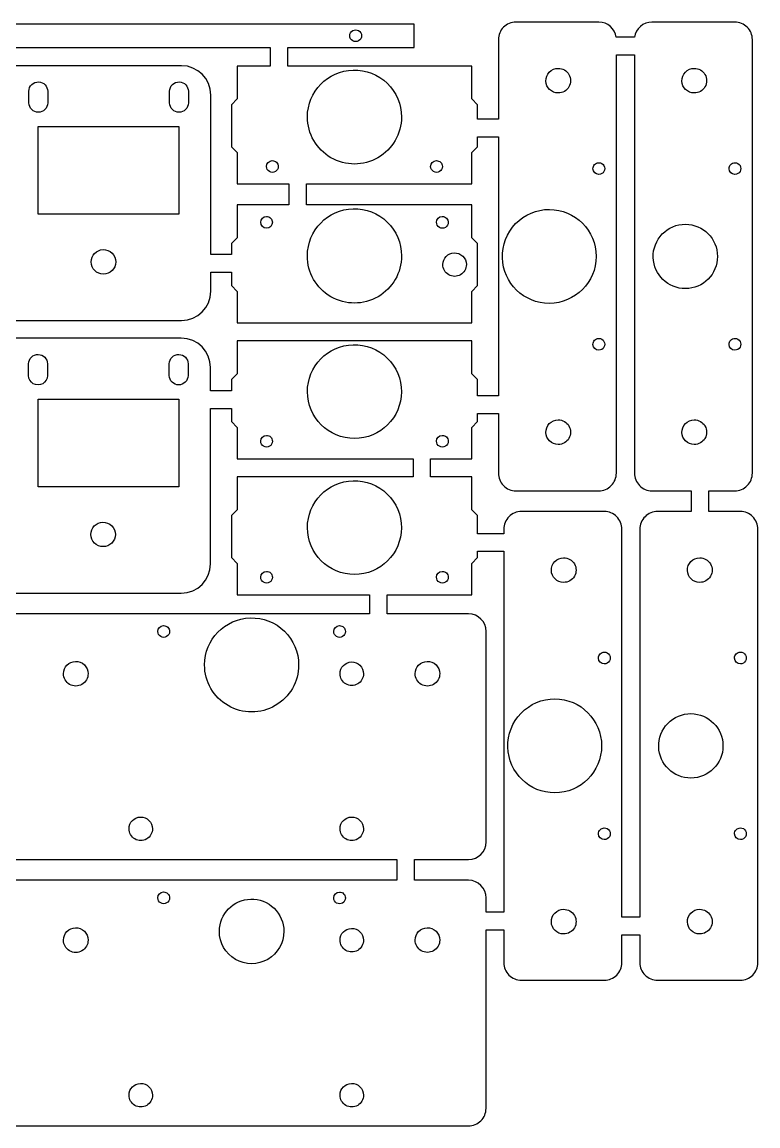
# Model space of a CAD drawing. Extents: x 7 to 230, y 105 to 293.
# Drawn here: x 104.9 to 230.4, y 105 to 293.4 of the extents above; entities that cross this region are included whole.
import ezdxf

# ---------------------------------------------------------------- set-up
doc = ezdxf.new("R2010")
doc.units = 0
doc.layers.add('Layer_1', color=7, linetype='CONTINUOUS')

msp = doc.modelspace()

# ---------------------------------------------------------------- linework, layer by layer
at = {"layer": 'Layer_1', "color": 7}
for p, q in [((171.767807, 293.108431), (6.768062, 293.108431)), ((161.767902, 292.108492), (161.767902, 292.108492)), ((171.767807, 289.108158), (171.767807, 293.108431)), ((203.238238, 293.444328), (189.102667, 293.444328)), ((189.102667, 293.444328), (189.102667, 293.444328)), ((226.451292, 293.444328), (212.315719, 293.444328)), ((186.10285, 290.443994), (186.10285, 276.861878)), ((72.034878, 289.108158), (147.195665, 289.108158)), ((147.195665, 289.108158), (147.195665, 285.944011)), ((150.195482, 285.944011), (150.195482, 289.108158)), ((150.195482, 289.108158), (171.767807, 289.108158)), ((206.238573, 287.841569), (209.315386, 287.841569)), ((206.238573, 216.444378), (206.238573, 287.841569)), ((206.238573, 287.841569), (206.238573, 287.841569)), ((132.060671, 285.99362), (72.034878, 285.99362)), ((147.195665, 285.944011), (141.556733, 285.944011)), ((141.556733, 285.944011), (141.556733, 280.318514)), ((181.556875, 285.944011), (150.195482, 285.944011)), ((161.322452, 285.259815), (161.322452, 285.259815)), ((181.556875, 280.318514), (181.556875, 285.944011)), ((196.308427, 285.544035), (196.308427, 285.544035)), ((219.521482, 285.544035), (219.521482, 285.544035)), ((107.663196, 283.232031), (107.663196, 283.232031)), ((131.664314, 283.231515), (131.664314, 283.231515)), ((133.216672, 281.633163), (133.216672, 279.633285)), ((141.556733, 280.318514), (140.556793, 279.318058)), ((140.556793, 279.318058), (140.556793, 272.158288)), ((182.556814, 279.318058), (181.556875, 280.318514)), ((182.556814, 276.861878), (182.556814, 279.318058)), ((107.616685, 275.633012), (131.616771, 275.633012)), ((107.616685, 260.632895), (107.616685, 275.633012)), ((107.616685, 275.633012), (107.616685, 275.633012)), ((131.616771, 275.633012), (131.616771, 260.632895)), ((186.10285, 276.861878), (182.556814, 276.861878)), ((182.556814, 273.862061), (186.10285, 273.862061)), ((182.556814, 272.158288), (182.556814, 273.862061)), ((182.556814, 273.862061), (182.556814, 273.862061)), ((186.10285, 273.862061), (186.10285, 229.626517)), ((140.556793, 272.158288), (141.556733, 271.158351)), ((181.556875, 271.158351), (182.556814, 272.158288)), ((141.556733, 271.158351), (141.556733, 265.808288)), ((147.527945, 269.798226), (147.527945, 269.798226)), ((175.528301, 269.798226), (175.528301, 269.798226)), ((181.556875, 265.808288), (181.556875, 271.158351)), ((203.248056, 269.444242), (203.248056, 269.444242)), ((226.461111, 269.444242), (226.461111, 269.444242)), ((141.556733, 265.808288), (150.372732, 265.808288)), ((150.372732, 265.808288), (150.372732, 262.262252)), ((153.372548, 262.262252), (153.372548, 265.808288)), ((153.372548, 265.808288), (181.556875, 265.808288)), ((150.372732, 262.262252), (141.556733, 262.262252)), ((141.556733, 262.262252), (141.556733, 256.636755)), ((181.556875, 262.262252), (153.372548, 262.262252)), ((181.556875, 256.636755), (181.556875, 262.262252)), ((131.616771, 260.632895), (107.616685, 260.632895)), ((146.528005, 260.262375), (146.528005, 260.262375)), ((161.322452, 261.578055), (161.322452, 261.578055)), ((176.527725, 260.262375), (176.527725, 260.262375)), ((194.808261, 261.469018), (194.808261, 261.469018)), ((218.021315, 258.944107), (218.021315, 258.944107)), ((141.556733, 256.636755), (140.556793, 255.636816)), ((182.556814, 255.636816), (181.556875, 256.636755)), ((118.668208, 254.604322), (118.668208, 254.604322)), ((140.556793, 255.636816), (140.556793, 253.773882)), ((182.556814, 248.476529), (182.556814, 255.636816)), ((140.556793, 253.773882), (137.060367, 253.773882)), ((178.58548, 254.056036), (178.58548, 254.056036)), ((137.060367, 247.494679), (137.060367, 250.774065)), ((137.060367, 250.774065), (140.556793, 250.774065)), ((140.556793, 250.774065), (140.556793, 248.476529)), ((140.556793, 248.476529), (141.556733, 247.476592)), ((141.556733, 247.476592), (141.556733, 242.126529)), ((181.556875, 247.476592), (182.556814, 248.476529)), ((181.556875, 242.126529), (181.556875, 247.476592)), ((141.556733, 242.126529), (181.556875, 242.126529)), ((132.010545, 239.467779), (36.026224, 239.467779)), ((203.248572, 239.444006), (203.248572, 239.444006)), ((226.461111, 239.444006), (226.461111, 239.444006)), ((181.556875, 239.049716), (141.557249, 239.049716)), ((141.557249, 239.049716), (141.557249, 233.42422)), ((161.322452, 238.36552), (161.322452, 238.36552)), ((181.556875, 233.42422), (181.556875, 239.049716)), ((107.613068, 236.706191), (107.613068, 236.706191)), ((131.614186, 236.705156), (131.614186, 236.705156)), ((141.557249, 233.42422), (140.556793, 232.423764)), ((140.556793, 232.423764), (140.556793, 230.474012)), ((182.556814, 232.423764), (181.556875, 233.42422)), ((182.556814, 229.626517), (182.556814, 232.423764)), ((140.556793, 230.474012), (137.010757, 230.474012)), ((107.567075, 229.106654), (131.566646, 229.106654)), ((107.567075, 214.106536), (107.567075, 229.106654)), ((107.567075, 229.106654), (107.567075, 229.106654)), ((131.566646, 229.106654), (131.566646, 214.106536)), ((186.10285, 229.626517), (182.556814, 229.626517)), ((137.010757, 227.474196), (140.556793, 227.474196)), ((137.010757, 200.968836), (137.010757, 227.474196)), ((137.010757, 227.474196), (137.010757, 227.474196)), ((140.556793, 227.474196), (140.556793, 225.263993)), ((182.556814, 225.263993), (182.556814, 226.626701)), ((182.556814, 226.626701), (186.10285, 226.626701)), ((140.556793, 225.263993), (141.557249, 224.264056)), ((141.557249, 224.264056), (141.557249, 218.913994)), ((181.556875, 224.264056), (182.556814, 225.263993)), ((181.556875, 218.913994), (181.556875, 224.264056)), ((196.308427, 225.544081), (196.308427, 225.544081)), ((219.521482, 225.544081), (219.521482, 225.544081)), ((146.528005, 222.903931), (146.528005, 222.903931)), ((176.528241, 222.903931), (176.528241, 222.903931)), ((141.557249, 218.913994), (171.554384, 218.913994)), ((171.554384, 218.913994), (171.554384, 215.836662)), ((174.554201, 215.836662), (174.554201, 218.913994)), ((174.554201, 218.913994), (181.556875, 218.913994)), ((171.554384, 215.836662), (141.557249, 215.836662)), ((141.557249, 215.836662), (141.557249, 210.211165)), ((161.322452, 215.152468), (161.322452, 215.152468)), ((181.556875, 215.836662), (174.554201, 215.836662)), ((181.556875, 210.211165), (181.556875, 215.836662)), ((131.566646, 214.106536), (107.567075, 214.106536)), ((212.315719, 213.444045), (219.001099, 213.444045)), ((219.001099, 213.444045), (219.001099, 209.898007)), ((222.001434, 209.898007), (222.001434, 213.444045)), ((222.001434, 213.444045), (226.451292, 213.444045)), ((141.557249, 210.211165), (140.556793, 209.210712)), ((140.556793, 209.210712), (140.556793, 202.050942)), ((182.556814, 209.210712), (181.556875, 210.211165)), ((182.556814, 206.115294), (182.556814, 209.210712)), ((204.175648, 209.898007), (190.040078, 209.898007)), ((219.001099, 209.898007), (213.253129, 209.898007)), ((227.388703, 209.898007), (222.001434, 209.898007)), ((118.618599, 208.077962), (118.618599, 208.077962)), ((187.040261, 206.115294), (182.556814, 206.115294)), ((187.040261, 206.897674), (187.040261, 206.115294)), ((210.252797, 206.897674), (210.252797, 140.663474)), ((140.556793, 202.050942), (141.557249, 201.051002)), ((181.556875, 201.051002), (182.556814, 202.050942)), ((182.556814, 203.114958), (187.040261, 203.114958)), ((182.556814, 202.050942), (182.556814, 203.114958)), ((182.556814, 203.114958), (182.556814, 203.114958)), ((187.040261, 203.114958), (187.040261, 141.510968)), ((197.245838, 201.997715), (197.245838, 201.997715)), ((220.458892, 201.997715), (220.458892, 201.997715)), ((141.557249, 201.051002), (141.557249, 195.700942)), ((181.556875, 195.700942), (181.556875, 201.051002)), ((146.528005, 199.69088), (146.528005, 199.69088)), ((176.528241, 199.69088), (176.528241, 199.69088)), ((46.404918, 195.969142), (132.010545, 195.969142)), ((141.557249, 195.700942), (164.140883, 195.700942)), ((164.140883, 195.700942), (164.140883, 192.423622)), ((167.1407, 192.423622), (167.1407, 195.700942)), ((167.1407, 195.700942), (181.556875, 195.700942)), ((164.140883, 192.423622), (46.404918, 192.423622)), ((181.011172, 192.423622), (167.1407, 192.423622)), ((128.98644, 190.427878), (128.98644, 190.427878)), ((143.77882, 191.741492), (143.77882, 191.741492)), ((158.982024, 190.422711), (158.982024, 190.422711)), ((204.185467, 185.897923), (204.185467, 185.897923)), ((227.398519, 185.897923), (227.398519, 185.897923)), ((113.954283, 184.321274), (113.954283, 184.321274)), ((161.039782, 184.216372), (161.039782, 184.216372)), ((173.954237, 184.321274), (173.954237, 184.321274)), ((195.745672, 177.922699), (195.745672, 177.922699)), ((218.958726, 175.397788), (218.958726, 175.397788)), ((125.039912, 157.752871), (125.039912, 157.752871)), ((161.039782, 157.752871), (161.039782, 157.752871)), ((204.185983, 155.897687), (204.185983, 155.897687)), ((227.398519, 155.897687), (227.398519, 155.897687)), ((35.17873, 150.498533), (168.800548, 150.498533)), ((168.800548, 150.498533), (168.800548, 146.952495)), ((171.80088, 146.952495), (171.80088, 150.498533)), ((171.80088, 150.498533), (181.011172, 150.498533)), ((168.800548, 146.952495), (35.17873, 146.952495)), ((181.011172, 146.952495), (171.80088, 146.952495)), ((128.98644, 144.956754), (128.98644, 144.956754)), ((143.850649, 143.743906), (143.850649, 143.743906)), ((158.982024, 144.951584), (158.982024, 144.951584)), ((187.040261, 141.510968), (184.010988, 141.510968)), ((197.245838, 141.997759), (197.245838, 141.997759)), ((220.458892, 141.997759), (220.458892, 141.997759)), ((210.252797, 140.663474), (207.175981, 140.663474)), ((113.954283, 138.850149), (113.954283, 138.850149)), ((161.039782, 138.745763), (161.039782, 138.745763)), ((173.954237, 138.850149), (173.954237, 138.850149)), ((184.010988, 108.027742), (184.010988, 138.511152)), ((184.010988, 138.511152), (187.040261, 138.511152)), ((207.175981, 132.898056), (207.175981, 137.663657)), ((207.175981, 137.663657), (210.252797, 137.663657)), ((213.253129, 129.897723), (227.388703, 129.897723)), ((125.039912, 112.28226), (125.039912, 112.28226)), ((161.039782, 112.28226), (161.039782, 112.28226))]:
    msp.add_line(p, q, dxfattribs=at)
for points in [[(160.892671, 291.611741), (161.073768, 291.922758), (161.408024, 292.11247), (161.767902, 292.108492)], [(161.767902, 292.108492), (162.127779, 292.11247), (162.462035, 291.922758), (162.643132, 291.611741)], [(186.981347, 292.565465), (186.418768, 292.002789), (186.102762, 291.23967), (186.10285, 290.443994)], [(189.102667, 293.444328), (188.306991, 293.444279), (187.543926, 293.128141), (186.981347, 292.565465)], [(206.208598, 290.841903), (206.009549, 292.330638), (204.74022, 293.442736), (203.238238, 293.444328)], [(212.315719, 293.444328), (210.813933, 293.442477), (209.5449, 292.330443), (209.345877, 290.841903)], [(228.572612, 292.565465), (228.010033, 293.128141), (227.246968, 293.444279), (226.451292, 293.444328)], [(229.451109, 290.443994), (229.451197, 291.23967), (229.135191, 292.002789), (228.572612, 292.565465)], [(160.892671, 290.605366), (160.711574, 290.916383), (160.711574, 291.300724), (160.892671, 291.611741)], [(161.767902, 290.108614), (161.408024, 290.104636), (161.073768, 290.294348), (160.892671, 290.605366)], [(162.643132, 290.605366), (162.462035, 290.294348), (162.127779, 290.104636), (161.767902, 290.108614)], [(162.643132, 291.611741), (162.824229, 291.300724), (162.824229, 290.916383), (162.643132, 290.605366)], [(209.345877, 290.841903), (209.345877, 290.841903), (206.208598, 290.841903), (206.208598, 290.841903)], [(229.451109, 216.444378), (229.451109, 216.444378), (229.451109, 290.443994), (229.451109, 290.443994)], [(209.315386, 287.841569), (209.315386, 287.841569), (209.315386, 216.444378), (209.315386, 216.444378)], [(137.060367, 280.993925), (137.060198, 283.755111), (134.821856, 285.993452), (132.060671, 285.99362)], [(153.531711, 277.238082), (153.531629, 281.579004), (156.98338, 285.133098), (161.322452, 285.259815)], [(161.322452, 285.259815), (163.490571, 285.323181), (165.592007, 284.5062), (167.14798, 282.995008)], [(194.209332, 283.382927), (194.192816, 283.950235), (194.406628, 284.500073), (194.802062, 284.907189)], [(194.802062, 284.907189), (195.197497, 285.314306), (195.740878, 285.544031), (196.308427, 285.544035)], [(196.308427, 285.544035), (197.064155, 285.552366), (197.766068, 285.153964), (198.146358, 284.500838)], [(217.422386, 283.382927), (217.405871, 283.950235), (217.619683, 284.500073), (218.015117, 284.907189)], [(218.015117, 284.907189), (218.410551, 285.314306), (218.953933, 285.544031), (219.521482, 285.544035)], [(219.521482, 285.544035), (220.277211, 285.552367), (220.979126, 285.153967), (221.359416, 284.50084)], [(106.016783, 281.632646), (106.016767, 282.065051), (106.191767, 282.479052), (106.501921, 282.780347)], [(106.501921, 282.780347), (106.812075, 283.081642), (107.230973, 283.244575), (107.663196, 283.232031)], [(107.663196, 283.232031), (108.52836, 283.206819), (109.216624, 282.498177), (109.216588, 281.632646)], [(130.016867, 281.633163), (130.017122, 282.065573), (130.192386, 282.479469), (130.502736, 282.780571)], [(130.502736, 282.780571), (130.813086, 283.081672), (131.232094, 283.244338), (131.664314, 283.231515)], [(131.664314, 283.231515), (132.528671, 283.205767), (133.216165, 282.497903), (133.216672, 281.633163)], [(167.14798, 282.995008), (168.703954, 281.483816), (169.581937, 279.407127), (169.581894, 277.238082)], [(196.308427, 281.344291), (195.172528, 281.344295), (194.242524, 282.247512), (194.209332, 283.382927)], [(198.146358, 284.500838), (198.526647, 283.847712), (198.526647, 283.040614), (198.146358, 282.387488)], [(219.521482, 281.344291), (218.385582, 281.344295), (217.455578, 282.247512), (217.422386, 283.382927)], [(221.359416, 284.50084), (221.739706, 283.847713), (221.739706, 283.040614), (221.359416, 282.387487)], [(106.016783, 279.632768), (106.016783, 279.632768), (106.016783, 281.632646), (106.016783, 281.632646)], [(109.216588, 281.632646), (109.216588, 281.632646), (109.216588, 279.632768), (109.216588, 279.632768)], [(130.016867, 279.633285), (130.016867, 279.633285), (130.016867, 281.633163), (130.016867, 281.633163)], [(137.060367, 253.773882), (137.060367, 253.773882), (137.060367, 280.993925), (137.060367, 280.993925)], [(198.146358, 282.387488), (197.766068, 281.734362), (197.064155, 281.335961), (196.308427, 281.344291)], [(221.359416, 282.387487), (220.979126, 281.73436), (220.277211, 281.335959), (219.521482, 281.344291)], [(107.616686, 278.050365), (106.739895, 278.050365), (106.026426, 278.75603), (106.016783, 279.632768)], [(109.216588, 279.632768), (109.206946, 278.75603), (108.493477, 278.050365), (107.616686, 278.050365)], [(131.61677, 278.050901), (130.739986, 278.050901), (130.02652, 278.756554), (130.016867, 279.633285)], [(133.216672, 279.633285), (133.207019, 278.756554), (132.493554, 278.050901), (131.61677, 278.050901)], [(157.544257, 270.288149), (155.061285, 271.721694), (153.531711, 274.370993), (153.531711, 277.238082)], [(169.581894, 277.238082), (169.581894, 274.370993), (168.05232, 271.721694), (165.569348, 270.288149)], [(146.556945, 268.798289), (146.556752, 269.339419), (146.987042, 269.782533), (147.527945, 269.798226)], [(147.527945, 269.798226), (147.798118, 269.806031), (148.059944, 269.704138), (148.253771, 269.515763)], [(148.253771, 269.515763), (148.447599, 269.327388), (148.556918, 269.068574), (148.556822, 268.798289)], [(165.569348, 270.288149), (163.086376, 268.854604), (160.027229, 268.854604), (157.544257, 270.288149)], [(174.556786, 268.798289), (174.5566, 269.339614), (174.987196, 269.782806), (175.528301, 269.798226)], [(175.528301, 269.798226), (175.798386, 269.805889), (176.060078, 269.703933), (176.253792, 269.515574)], [(176.253792, 269.515574), (176.447506, 269.327214), (176.556754, 269.068482), (176.556662, 268.798289)], [(202.53058, 269.141193), (202.718956, 269.33502), (202.97777, 269.444339), (203.248056, 269.444242)], [(203.248056, 269.444242), (203.248228, 269.444242), (203.2484, 269.444242), (203.248572, 269.444242)], [(203.248572, 269.444242), (203.608461, 269.448238), (203.942735, 269.258529), (204.123843, 268.947505)], [(225.743635, 269.141193), (225.93201, 269.33502), (226.190825, 269.444339), (226.461111, 269.444242)], [(226.461111, 269.444242), (226.821, 269.448238), (227.155274, 269.258529), (227.336381, 268.947505)], [(147.053682, 267.923018), (146.742658, 268.104126), (146.55295, 268.4384), (146.556945, 268.798289)], [(148.060085, 267.923018), (147.749061, 267.74191), (147.364706, 267.74191), (147.053682, 267.923018)], [(148.556822, 268.798289), (148.560818, 268.4384), (148.371109, 268.104126), (148.060085, 267.923018)], [(175.053523, 267.923018), (174.742499, 268.104126), (174.55279, 268.4384), (174.556786, 268.798289)], [(176.059925, 267.923018), (175.748901, 267.74191), (175.364547, 267.74191), (175.053523, 267.923018)], [(176.556662, 268.798289), (176.560658, 268.4384), (176.370949, 268.104126), (176.059925, 267.923018)], [(202.248117, 268.415365), (202.240311, 268.685538), (202.342204, 268.947365), (202.53058, 269.141193)], [(203.248572, 267.444365), (202.707241, 267.443891), (202.263815, 267.874261), (202.248117, 268.415365)], [(204.123843, 267.941102), (203.942735, 267.630078), (203.608461, 267.44037), (203.248572, 267.444365)], [(204.123843, 268.947505), (204.304951, 268.636481), (204.304951, 268.252127), (204.123843, 267.941102)], [(225.461171, 268.415365), (225.453366, 268.685538), (225.555259, 268.947365), (225.743635, 269.141193)], [(226.461111, 267.444365), (225.919979, 267.44417), (225.476864, 267.874461), (225.461171, 268.415365)], [(227.336381, 267.941102), (227.155274, 267.630078), (226.821, 267.44037), (226.461111, 267.444365)], [(227.336381, 268.947505), (227.517489, 268.636481), (227.517489, 268.252127), (227.336381, 267.941102)], [(145.556489, 259.262435), (145.556302, 259.803761), (145.986899, 260.246956), (146.528005, 260.262375)], [(146.528005, 260.262375), (146.798178, 260.27018), (147.060005, 260.168288), (147.253833, 259.979912)], [(153.531711, 253.556841), (153.531909, 257.897562), (156.983581, 261.451345), (161.322452, 261.578055)], [(161.322452, 261.578055), (163.490393, 261.641277), (165.591613, 260.824303), (167.147458, 259.31324)], [(175.556723, 259.262435), (175.556528, 259.803568), (175.98682, 260.246684), (176.527725, 260.262375)], [(176.527725, 260.262375), (176.797898, 260.27018), (177.059725, 260.168288), (177.253553, 259.979912)], [(189.051673, 259.034918), (190.562752, 260.590876), (192.639306, 261.468921), (194.808261, 261.469018)], [(194.808261, 261.469018), (199.220004, 261.440492), (202.781374, 257.856021), (202.781374, 253.444186)], [(146.556686, 258.263832), (146.004914, 258.263832), (145.557369, 258.710665), (145.556489, 259.262435)], [(147.556882, 259.262435), (147.556003, 258.710665), (147.108457, 258.263832), (146.556686, 258.263832)], [(147.253833, 259.979912), (147.44766, 259.791536), (147.556979, 259.532721), (147.556882, 259.262435)], [(167.147458, 259.31324), (168.703303, 257.802176), (169.581277, 255.725704), (169.581378, 253.556841)], [(176.053496, 258.387265), (175.742489, 258.568345), (175.552771, 258.902575), (175.556723, 259.262435)], [(177.059829, 258.387265), (176.748823, 258.206184), (176.364502, 258.206184), (176.053496, 258.387265)], [(177.556602, 259.262435), (177.560554, 258.902575), (177.370836, 258.568345), (177.059829, 258.387265)], [(177.253553, 259.979912), (177.44738, 259.791536), (177.556699, 259.532721), (177.556602, 259.262435)], [(186.787047, 253.209576), (186.723683, 255.377605), (187.540594, 257.47896), (189.051673, 259.034918)], [(214.075711, 257.276053), (215.111439, 258.342446), (216.534733, 258.944162), (218.021315, 258.944107)], [(218.021315, 258.944107), (221.047363, 258.927931), (223.491915, 256.470277), (223.491915, 253.444186)], [(212.523459, 253.283471), (212.480041, 254.769419), (213.039984, 256.20966), (214.075711, 257.276053)], [(116.629573, 252.504707), (116.629296, 253.640808), (117.532593, 254.571124), (118.668208, 254.604322)], [(118.668208, 254.604322), (119.235607, 254.620839), (119.785524, 254.406956), (120.192656, 254.011409)], [(118.729444, 250.427902), (117.578694, 250.427902), (116.642282, 251.354028), (116.629573, 252.504707)], [(120.829315, 252.504707), (120.816605, 251.354028), (119.880194, 250.427902), (118.729444, 250.427902)], [(120.192656, 254.011409), (120.599787, 253.615862), (120.829451, 253.072346), (120.829315, 252.504707)], [(157.529134, 246.563935), (155.038623, 248.00897), (153.513167, 250.677532), (153.531711, 253.556841)], [(169.581378, 253.556841), (169.599922, 250.677532), (168.074466, 248.00897), (165.583955, 246.563935)], [(176.643996, 252.056675), (176.643878, 253.138542), (177.504075, 254.024383), (178.58548, 254.056036)], [(178.58548, 254.056036), (179.125825, 254.071787), (179.649534, 253.868135), (180.037287, 253.491481)], [(180.037287, 253.491481), (180.42504, 253.114826), (180.64381, 252.59725), (180.643753, 252.056675)], [(194.808261, 245.419354), (190.467736, 245.419543), (186.914032, 248.870909), (186.787047, 253.209576)], [(202.781374, 253.444186), (202.781374, 249.032351), (199.220004, 245.447879), (194.808261, 245.419354)], [(218.021315, 247.944264), (215.046283, 247.944152), (212.610434, 250.30971), (212.523459, 253.283471)], [(223.491915, 253.444186), (223.491915, 250.418095), (221.047363, 247.96044), (218.021315, 247.944264)], [(177.637529, 250.306298), (177.015509, 250.668469), (176.636076, 251.336944), (176.643996, 252.056675)], [(180.643753, 252.056675), (180.651672, 251.336944), (180.272239, 250.668469), (179.65022, 250.306298)], [(179.65022, 250.306298), (179.028201, 249.944127), (178.259548, 249.944127), (177.637529, 250.306298)], [(132.060671, 242.494983), (134.821857, 242.495151), (137.060199, 244.733493), (137.060367, 247.494679)], [(165.583955, 246.563935), (163.093444, 245.1189), (160.019645, 245.1189), (157.529134, 246.563935)], [(36.026224, 242.494983), (36.026224, 242.494983), (132.060671, 242.494983), (132.060671, 242.494983)], [(137.010757, 234.468083), (137.01059, 237.229471), (134.771933, 239.467896), (132.010545, 239.467779)], [(202.530949, 239.141321), (202.719422, 239.335051), (202.978289, 239.444238), (203.248572, 239.444006)], [(203.248572, 239.444006), (203.608461, 239.448002), (203.942735, 239.258293), (204.123843, 238.947269)], [(225.743824, 239.141136), (225.932184, 239.33485), (226.190917, 239.444099), (226.461111, 239.444006)], [(226.461111, 239.444006), (226.821, 239.448002), (227.155274, 239.258293), (227.336381, 238.947269)], [(153.53223, 230.343787), (153.532139, 234.684513), (156.983584, 238.238528), (161.322452, 238.36552)], [(161.322452, 238.36552), (163.490571, 238.428886), (165.592007, 237.611905), (167.14798, 236.100713)], [(202.248117, 238.415645), (202.240451, 238.68582), (202.342477, 238.947592), (202.530949, 239.141321)], [(203.248572, 237.444129), (202.707046, 237.443663), (202.263541, 237.874338), (202.248117, 238.415645)], [(204.123843, 237.940866), (203.942735, 237.629842), (203.608461, 237.440134), (203.248572, 237.444129)], [(204.123843, 238.947269), (204.304951, 238.636245), (204.304951, 238.251891), (204.123843, 237.940866)], [(225.461171, 238.415645), (225.453508, 238.68573), (225.555464, 238.947422), (225.743824, 239.141136)], [(226.461111, 237.444129), (225.919785, 237.443942), (225.47659, 237.874539), (225.461171, 238.415645)], [(227.336381, 237.940866), (227.155274, 237.629842), (226.821, 237.440134), (226.461111, 237.444129)], [(227.336381, 238.947269), (227.517489, 238.636245), (227.517489, 238.251891), (227.336381, 237.940866)], [(105.966658, 235.106806), (105.966642, 235.53921), (106.141642, 235.953211), (106.451795, 236.254505)], [(106.451795, 236.254505), (106.761949, 236.5558), (107.180845, 236.718733), (107.613068, 236.706191)], [(107.613068, 236.706191), (107.613241, 236.706191), (107.613413, 236.706191), (107.613586, 236.706191)], [(107.613586, 236.706191), (108.47875, 236.680978), (109.167014, 235.972337), (109.166979, 235.106806)], [(129.966742, 235.106806), (129.966998, 235.539215), (130.142262, 235.953111), (130.452611, 236.254212)], [(130.452611, 236.254212), (130.76296, 236.555312), (131.181966, 236.717978), (131.614186, 236.705156)], [(131.614186, 236.705156), (132.478746, 236.679682), (133.166546, 235.97174), (133.167063, 235.106806)], [(167.14798, 236.100713), (168.703954, 234.589521), (169.581937, 232.512832), (169.581894, 230.343787)], [(105.966658, 233.106926), (105.966658, 233.106926), (105.966658, 235.106806), (105.966658, 235.106806)], [(109.166979, 235.106806), (109.166979, 235.106806), (109.166979, 233.106926), (109.166979, 233.106926)], [(129.966742, 233.106926), (129.966742, 233.106926), (129.966742, 235.106806), (129.966742, 235.106806)], [(133.167063, 235.106806), (133.167063, 235.106806), (133.167063, 233.106926), (133.167063, 233.106926)], [(137.010757, 230.474012), (137.010757, 230.474012), (137.010757, 234.468083), (137.010757, 234.468083)], [(106.766738, 231.721147), (106.271647, 232.006988), (105.966658, 232.535244), (105.966658, 233.106926)], [(109.166979, 233.106926), (109.166979, 232.535244), (108.86199, 232.006988), (108.366899, 231.721147)], [(131.566902, 231.510465), (130.684602, 231.510465), (129.968784, 232.224628), (129.966742, 233.106926)], [(133.167063, 233.106926), (133.165021, 232.224628), (132.449203, 231.510465), (131.566902, 231.510465)], [(108.366899, 231.721147), (107.871807, 231.435305), (107.26183, 231.435305), (106.766738, 231.721147)], [(161.557062, 222.370674), (157.145227, 222.370674), (153.560755, 225.932044), (153.53223, 230.343787)], [(169.581894, 230.343787), (169.553368, 225.932044), (165.968897, 222.370674), (161.557062, 222.370674)], [(186.10285, 226.626701), (186.10285, 226.626701), (186.10285, 216.444378), (186.10285, 216.444378)], [(194.209332, 223.382973), (194.192816, 223.950281), (194.406628, 224.500119), (194.802062, 224.907236)], [(194.802062, 224.907236), (195.197496, 225.314352), (195.740878, 225.544077), (196.308427, 225.544081)], [(196.308427, 225.544081), (197.064144, 225.552396), (197.766041, 225.153991), (198.14632, 224.500871)], [(198.14632, 224.500871), (198.526599, 223.847751), (198.526599, 223.040667), (198.14632, 222.387547)], [(217.422386, 223.382973), (217.40587, 223.950281), (217.619683, 224.500119), (218.015117, 224.907236)], [(218.015117, 224.907236), (218.410551, 225.314352), (218.953933, 225.544077), (219.521482, 225.544081)], [(219.521482, 225.544081), (220.2772, 225.552397), (220.979098, 225.153993), (221.359378, 224.500872)], [(221.359378, 224.500872), (221.739658, 223.847752), (221.739658, 223.040666), (221.359378, 222.387546)], [(145.557005, 221.903992), (145.55681, 222.445123), (145.987101, 222.888238), (146.528005, 222.903931)], [(146.528005, 222.903931), (146.798178, 222.911736), (147.060005, 222.809844), (147.253833, 222.621468)], [(147.253833, 222.621468), (147.44766, 222.433092), (147.556979, 222.174278), (147.556882, 221.903992)], [(175.557241, 221.903992), (175.557046, 222.445123), (175.987337, 222.888238), (176.528241, 222.903931)], [(176.528241, 222.903931), (176.798414, 222.911736), (177.060241, 222.809844), (177.254069, 222.621468)], [(177.254069, 222.621468), (177.447896, 222.433092), (177.557215, 222.174278), (177.557118, 221.903992)], [(196.308427, 221.344337), (195.172528, 221.344341), (194.242523, 222.247558), (194.209332, 223.382973)], [(198.14632, 222.387547), (197.766041, 221.734428), (197.064144, 221.336023), (196.308427, 221.344337)], [(219.521482, 221.344337), (218.385582, 221.344341), (217.455578, 222.247558), (217.422386, 223.382973)], [(221.359378, 222.387546), (220.979098, 221.734426), (220.2772, 221.336021), (219.521482, 221.344337)], [(146.053742, 221.028721), (145.742718, 221.209829), (145.55301, 221.544103), (145.557005, 221.903992)], [(147.060145, 221.028721), (146.749121, 220.847613), (146.364767, 220.847613), (146.053742, 221.028721)], [(147.556882, 221.903992), (147.560878, 221.544103), (147.371169, 221.209829), (147.060145, 221.028721)], [(176.053978, 221.028721), (175.742954, 221.209829), (175.553246, 221.544103), (175.557241, 221.903992)], [(177.060381, 221.028721), (176.749357, 220.847613), (176.365002, 220.847613), (176.053978, 221.028721)], [(177.557118, 221.903992), (177.561114, 221.544103), (177.371405, 221.209829), (177.060381, 221.028721)], [(153.53223, 207.130735), (153.532139, 211.471461), (156.983584, 215.025476), (161.322452, 215.152468)], [(161.322452, 215.152468), (163.490571, 215.215834), (165.592007, 214.398853), (167.14798, 212.887661)], [(186.10285, 216.444378), (186.102762, 215.648703), (186.418768, 214.885583), (186.981347, 214.322907)], [(205.359892, 214.322724), (205.922584, 214.885415), (206.238661, 215.648613), (206.238573, 216.444378)], [(209.315386, 216.444378), (209.315298, 215.648613), (209.631375, 214.885416), (210.194066, 214.322725)], [(228.572612, 214.322907), (229.135191, 214.885583), (229.451197, 215.648703), (229.451109, 216.444378)], [(186.981347, 214.322907), (187.543927, 213.760232), (188.306992, 213.444094), (189.102667, 213.444045)], [(189.102667, 213.444045), (189.102667, 213.444045), (203.238238, 213.444045), (203.238238, 213.444045)], [(203.238238, 213.444045), (204.034003, 213.443956), (204.797201, 213.760033), (205.359892, 214.322724)], [(210.194066, 214.322725), (210.756756, 213.760034), (211.519954, 213.443957), (212.315719, 213.444045)], [(226.451292, 213.444045), (227.246967, 213.444094), (228.010032, 213.760232), (228.572612, 214.322907)], [(167.14798, 212.887661), (168.703954, 211.376469), (169.581937, 209.29978), (169.581894, 207.130735)], [(190.040078, 209.898007), (189.244402, 209.897958), (188.481337, 209.581821), (187.918758, 209.019145)], [(206.297301, 209.019327), (205.734611, 209.582018), (204.971413, 209.898095), (204.175648, 209.898007)], [(213.253129, 209.898007), (212.457365, 209.898095), (211.694167, 209.582018), (211.131476, 209.019327)], [(229.510022, 209.019145), (228.947443, 209.581821), (228.184378, 209.897958), (227.388703, 209.898007)], [(116.579963, 205.978866), (116.579967, 207.114766), (117.483185, 208.04477), (118.618599, 208.077962)], [(118.618599, 208.077962), (119.185907, 208.094477), (119.735745, 207.880664), (120.14286, 207.48523)], [(120.14286, 207.48523), (120.549976, 207.089796), (120.779701, 206.546415), (120.779705, 205.978866)], [(187.918758, 209.019145), (187.356179, 208.456469), (187.040173, 207.69335), (187.040261, 206.897674)], [(207.175981, 206.897674), (207.176069, 207.693439), (206.859992, 208.456637), (206.297301, 209.019327)], [(211.131476, 209.019327), (210.568786, 208.456637), (210.252709, 207.693439), (210.252797, 206.897674)], [(230.38852, 206.897674), (230.388608, 207.69335), (230.072601, 208.456469), (229.510022, 209.019145)], [(118.679834, 203.902106), (117.529102, 203.902106), (116.592698, 204.828204), (116.579963, 205.978866)], [(120.779705, 205.978866), (120.766971, 204.828204), (119.830567, 203.902106), (118.679834, 203.902106)], [(161.557062, 199.157623), (157.145227, 199.157623), (153.560755, 202.718992), (153.53223, 207.130735)], [(169.581894, 207.130735), (169.553368, 202.718992), (165.968897, 199.157623), (161.557062, 199.157623)], [(207.175981, 140.663474), (207.175981, 140.663474), (207.175981, 206.897674), (207.175981, 206.897674)], [(230.38852, 132.898056), (230.38852, 132.898056), (230.38852, 206.897674), (230.38852, 206.897674)], [(195.739473, 201.36087), (196.134907, 201.767986), (196.678289, 201.997711), (197.245838, 201.997715)], [(197.245838, 201.997715), (198.001569, 202.006051), (198.703487, 201.60765), (199.083779, 200.954522)], [(218.952528, 201.36087), (219.347962, 201.767986), (219.891343, 201.997711), (220.458892, 201.997715)], [(220.458892, 201.997715), (221.214624, 202.006052), (221.916544, 201.607652), (222.296837, 200.954523)], [(132.010545, 195.969142), (134.771932, 195.969025), (137.010588, 198.207449), (137.010757, 200.968836)], [(195.146742, 199.836607), (195.130227, 200.403915), (195.344039, 200.953753), (195.739473, 201.36087)], [(197.245838, 197.797971), (196.109939, 197.797975), (195.179935, 198.701193), (195.146742, 199.836607)], [(199.083779, 200.954522), (199.464071, 200.301394), (199.464071, 199.494293), (199.083779, 198.841165)], [(218.359797, 199.836607), (218.343281, 200.403915), (218.557094, 200.953753), (218.952528, 201.36087)], [(220.458892, 197.797971), (219.322993, 197.797975), (218.392989, 198.701193), (218.359797, 199.836607)], [(222.296837, 200.954523), (222.67713, 200.301394), (222.67713, 199.494292), (222.296837, 198.841163)], [(146.053742, 197.815669), (145.742718, 197.996777), (145.55301, 198.331051), (145.557005, 198.69094)], [(145.557005, 198.69094), (145.55681, 199.232071), (145.987101, 199.675187), (146.528005, 199.69088)], [(146.528005, 199.69088), (146.798178, 199.698685), (147.060005, 199.596792), (147.253833, 199.408416)], [(147.556882, 198.69094), (147.560878, 198.331051), (147.371169, 197.996777), (147.060145, 197.815669)], [(147.253833, 199.408416), (147.44766, 199.22004), (147.556979, 198.961226), (147.556882, 198.69094)], [(176.053978, 197.815669), (175.742954, 197.996777), (175.553246, 198.331051), (175.557241, 198.69094)], [(175.557241, 198.69094), (175.557046, 199.232071), (175.987337, 199.675187), (176.528241, 199.69088)], [(176.528241, 199.69088), (176.798414, 199.698685), (177.060241, 199.596792), (177.254069, 199.408416)], [(177.557118, 198.69094), (177.561114, 198.331051), (177.371405, 197.996777), (177.060381, 197.815669)], [(177.254069, 199.408416), (177.447896, 199.22004), (177.557215, 198.961226), (177.557118, 198.69094)], [(199.083779, 198.841165), (198.703487, 198.188036), (198.001569, 197.789636), (197.245838, 197.797971)], [(222.296837, 198.841163), (221.916544, 198.188034), (221.214624, 197.789634), (220.458892, 197.797971)], [(147.060145, 197.815669), (146.749121, 197.634561), (146.364767, 197.634561), (146.053742, 197.815669)], [(177.060381, 197.815669), (176.749357, 197.634561), (176.365002, 197.634561), (176.053978, 197.815669)], [(184.010988, 189.423805), (184.010887, 191.080517), (182.667883, 192.423521), (181.011172, 192.423622)], [(128.011307, 189.423805), (128.008922, 189.968104), (128.442304, 190.414348), (128.98644, 190.427878)], [(128.98644, 190.427878), (129.256625, 190.434568), (129.518014, 190.33161), (129.711059, 190.142459)], [(135.986013, 183.717693), (135.984845, 188.060196), (139.438135, 191.615847), (143.77882, 191.741492)], [(143.77882, 191.741492), (145.946945, 191.8043), (148.048161, 190.986786), (149.603743, 189.475206)], [(158.011025, 189.42329), (158.011113, 189.964219), (158.441323, 190.407021), (158.982024, 190.422711)], [(158.982024, 190.422711), (159.252107, 190.430512), (159.513853, 190.328689), (159.707664, 190.140426)], [(128.508044, 188.548535), (128.19702, 188.729643), (128.007312, 189.063917), (128.011307, 189.423805)], [(129.514447, 188.548535), (129.203423, 188.367427), (128.819069, 188.367427), (128.508044, 188.548535)], [(130.011184, 189.423805), (130.01518, 189.063917), (129.825471, 188.729643), (129.514447, 188.548535)], [(129.711059, 190.142459), (129.904105, 189.953307), (130.012368, 189.694071), (130.011184, 189.423805)], [(149.603743, 189.475206), (151.159326, 187.963626), (152.036781, 185.886727), (152.036196, 183.717693)], [(158.507634, 188.547653), (158.196545, 188.728859), (158.006872, 189.063297), (158.011025, 189.42329)], [(159.514292, 188.547653), (159.203203, 188.366447), (158.818723, 188.366447), (158.507634, 188.547653)], [(160.010902, 189.42329), (160.015055, 189.063297), (159.825381, 188.728859), (159.514292, 188.547653)], [(159.707664, 190.140426), (159.901476, 189.952164), (160.010857, 189.693485), (160.010902, 189.42329)], [(184.010988, 153.49835), (184.010988, 153.49835), (184.010988, 189.423805), (184.010988, 189.423805)], [(203.185527, 184.869046), (203.177722, 185.139219), (203.279615, 185.401046), (203.467991, 185.594873)], [(204.185983, 183.898043), (203.64465, 183.897569), (203.201225, 184.32794), (203.185527, 184.869046)], [(203.467991, 185.594873), (203.656367, 185.788701), (203.915181, 185.898019), (204.185467, 185.897923)], [(204.185467, 185.897923), (204.185639, 185.897923), (204.185811, 185.897923), (204.185983, 185.897923)], [(204.185983, 185.897923), (204.545844, 185.901875), (204.880073, 185.712157), (205.061154, 185.40115)], [(205.061154, 185.40115), (205.242235, 185.090143), (205.242235, 184.705823), (205.061154, 184.394816)], [(226.398582, 184.869046), (226.390777, 185.139219), (226.492669, 185.401045), (226.681044, 185.594872)], [(227.398519, 183.898043), (226.857388, 183.89785), (226.414273, 184.328142), (226.398582, 184.869046)], [(226.681044, 185.594872), (226.86942, 185.7887), (227.128233, 185.898019), (227.398519, 185.897923)], [(227.398519, 185.897923), (227.75838, 185.901875), (228.092609, 185.712157), (228.27369, 185.40115)], [(228.27369, 185.40115), (228.454771, 185.090143), (228.454771, 184.705823), (228.27369, 184.394816)], [(111.910996, 182.217527), (111.908547, 183.356988), (112.815235, 184.290504), (113.954283, 184.321274)], [(113.954283, 184.321274), (114.521693, 184.336675), (115.071172, 184.121726), (115.477521, 183.725404)], [(115.477521, 183.725404), (115.883871, 183.329082), (116.112479, 182.785144), (116.111257, 182.217527)], [(139.998559, 176.76776), (137.515587, 178.201304), (135.986013, 180.850604), (135.986013, 183.717693)], [(152.036196, 183.717693), (152.036196, 180.850604), (150.506622, 178.201304), (148.02365, 176.76776)], [(159.098298, 182.217527), (159.098459, 183.299193), (159.958578, 184.184724), (161.039782, 184.216372)], [(161.039782, 184.216372), (161.580037, 184.232119), (162.103665, 184.028537), (162.491402, 183.651995)], [(162.491402, 183.651995), (162.879139, 183.275453), (163.097969, 182.758011), (163.098052, 182.217527)], [(171.910952, 182.217527), (171.908503, 183.356987), (172.815189, 184.290502), (173.954237, 184.321274)], [(173.954237, 184.321274), (174.521647, 184.336675), (175.071126, 184.121727), (175.477476, 183.725405)], [(175.477476, 183.725405), (175.883826, 183.329082), (176.112435, 182.785145), (176.111213, 182.217527)], [(205.061154, 184.394816), (204.880073, 184.08381), (204.545844, 183.894091), (204.185983, 183.898043)], [(228.27369, 184.394816), (228.092609, 184.08381), (227.75838, 183.894091), (227.398519, 183.898043)], [(112.961061, 180.39876), (112.311279, 180.773913), (111.910996, 181.467222), (111.910996, 182.217527)], [(116.111257, 182.217527), (116.111257, 181.467222), (115.710974, 180.773913), (115.061192, 180.39876)], [(160.091788, 180.467032), (159.469749, 180.829235), (159.090327, 181.497762), (159.098298, 182.217527)], [(163.098052, 182.217527), (163.106023, 181.497762), (162.726602, 180.829235), (162.104562, 180.467032)], [(172.961017, 180.39876), (172.311235, 180.773913), (171.910952, 181.467222), (171.910952, 182.217527)], [(176.111213, 182.217527), (176.111213, 181.467222), (175.71093, 180.773913), (175.061148, 180.39876)], [(115.061192, 180.39876), (114.411409, 180.023608), (113.610844, 180.023608), (112.961061, 180.39876)], [(162.104562, 180.467032), (161.482522, 180.104829), (160.713828, 180.104829), (160.091788, 180.467032)], [(175.061148, 180.39876), (174.411365, 180.023608), (173.6108, 180.023608), (172.961017, 180.39876)], [(189.989083, 175.488598), (191.500162, 177.044557), (193.576716, 177.922601), (195.745672, 177.922699)], [(195.745672, 177.922699), (200.157495, 177.894285), (203.718989, 174.30978), (203.718989, 169.897865)], [(148.02365, 176.76776), (145.540678, 175.334215), (142.481531, 175.334215), (139.998559, 176.76776)], [(187.724458, 169.663254), (187.661093, 171.831284), (188.478003, 173.93264), (189.989083, 175.488598)], [(215.013122, 173.729734), (216.04885, 174.796127), (217.472144, 175.397843), (218.958726, 175.397788)], [(218.958726, 175.397788), (221.984871, 175.381748), (224.429574, 172.924053), (224.429574, 169.897865)], [(213.46087, 169.737152), (213.417452, 171.2231), (213.977394, 172.66334), (215.013122, 173.729734)], [(195.745672, 161.873032), (191.405147, 161.873221), (187.851443, 165.324587), (187.724458, 169.663254)], [(203.718989, 169.897865), (203.718989, 165.48595), (200.157495, 161.901445), (195.745672, 161.873032)], [(218.958726, 164.397942), (215.983693, 164.39783), (213.547844, 166.76339), (213.46087, 169.737152)], [(224.429574, 169.897865), (224.429574, 166.871677), (221.984871, 164.413982), (218.958726, 164.397942)], [(123.098429, 155.754026), (123.09859, 156.835693), (123.958708, 157.721224), (125.039912, 157.752871)], [(125.039912, 157.752871), (125.580167, 157.768619), (126.103796, 157.565037), (126.491533, 157.188494)], [(126.491533, 157.188494), (126.879269, 156.811952), (127.0981, 156.294511), (127.098183, 155.754026)], [(159.098298, 155.754026), (159.098459, 156.835693), (159.958578, 157.721224), (161.039782, 157.752871)], [(161.039782, 157.752871), (161.580037, 157.768619), (162.103665, 157.565037), (162.491402, 157.188494)], [(162.491402, 157.188494), (162.879139, 156.811952), (163.097969, 156.294511), (163.098052, 155.754026)], [(124.091921, 154.003537), (123.469882, 154.365739), (123.09046, 155.034263), (123.098429, 155.754026)], [(127.098183, 155.754026), (127.106151, 155.034263), (126.726729, 154.365739), (126.10469, 154.003537)], [(160.091791, 154.003537), (159.469752, 154.365739), (159.09033, 155.034263), (159.098298, 155.754026)], [(163.098052, 155.754026), (163.10602, 155.034263), (162.726598, 154.365739), (162.10456, 154.003537)], [(203.185527, 154.869326), (203.177862, 155.1395), (203.279887, 155.401273), (203.46836, 155.595002)], [(204.185983, 153.897807), (203.644456, 153.897341), (203.200951, 154.328018), (203.185527, 154.869326)], [(203.46836, 155.595002), (203.656833, 155.788732), (203.9157, 155.897919), (204.185983, 155.897687)], [(204.185983, 155.897687), (204.545844, 155.901639), (204.880073, 155.711921), (205.061154, 155.400914)], [(205.061154, 155.400914), (205.242235, 155.089907), (205.242235, 154.705587), (205.061154, 154.39458)], [(226.398582, 154.869326), (226.390919, 155.13941), (226.492874, 155.401102), (226.681234, 155.594816)], [(227.398519, 153.897807), (226.857193, 153.897622), (226.414, 154.328219), (226.398582, 154.869326)], [(226.681234, 155.594816), (226.869594, 155.78853), (227.128326, 155.897779), (227.398519, 155.897687)], [(227.398519, 155.897687), (227.75838, 155.901639), (228.092609, 155.711921), (228.27369, 155.400914)], [(228.27369, 155.400914), (228.454771, 155.089907), (228.454771, 154.705587), (228.27369, 154.39458)], [(126.10469, 154.003537), (125.482651, 153.641336), (124.71396, 153.641336), (124.091921, 154.003537)], [(162.10456, 154.003537), (161.482521, 153.641336), (160.713829, 153.641336), (160.091791, 154.003537)], [(181.011172, 150.498533), (182.667883, 150.498635), (184.010887, 151.841639), (184.010988, 153.49835)], [(205.061154, 154.39458), (204.880073, 154.083574), (204.545844, 153.893855), (204.185983, 153.897807)], [(228.27369, 154.39458), (228.092609, 154.083574), (227.75838, 153.893855), (227.398519, 153.897807)], [(184.010988, 143.952678), (184.010887, 145.609389), (182.667883, 146.952394), (181.011172, 146.952495)], [(128.010789, 143.952678), (128.008409, 144.497175), (128.442099, 144.943501), (128.98644, 144.956754)], [(128.510888, 143.086482), (128.201425, 143.26515), (128.010789, 143.595342), (128.010789, 143.952678)], [(128.98644, 144.956754), (129.256626, 144.963444), (129.518015, 144.860486), (129.71106, 144.671334)], [(130.011184, 143.952678), (130.011184, 143.595342), (129.820548, 143.26515), (129.511085, 143.086482)], [(129.71106, 144.671334), (129.904106, 144.482182), (130.012368, 144.222944), (130.011184, 143.952678)], [(138.510924, 138.246568), (138.5111, 141.221595), (140.876886, 143.657212), (143.850649, 143.743906)], [(143.850649, 143.743906), (145.336419, 143.787179), (146.776444, 143.227244), (147.842709, 142.191645)], [(158.507634, 143.076526), (158.196545, 143.257732), (158.006872, 143.59217), (158.011025, 143.952162)], [(158.011025, 143.952162), (158.011113, 144.493092), (158.441323, 144.935894), (158.982024, 144.951584)], [(158.982024, 144.951584), (159.252107, 144.959385), (159.513853, 144.857562), (159.707664, 144.669299)], [(160.010902, 143.952162), (160.015055, 143.59217), (159.825381, 143.257732), (159.514292, 143.076526)], [(159.707664, 144.669299), (159.901476, 144.481037), (160.010857, 144.222358), (160.010902, 143.952162)], [(184.010988, 141.510968), (184.010988, 141.510968), (184.010988, 143.952678), (184.010988, 143.952678)], [(129.511085, 143.086482), (129.201623, 142.907814), (128.82035, 142.907814), (128.510888, 143.086482)], [(147.842709, 142.191645), (148.908973, 141.156046), (149.51068, 139.732968), (149.510769, 138.246568)], [(159.514292, 143.076526), (159.203203, 142.89532), (158.818723, 142.89532), (158.507634, 143.076526)], [(195.146742, 139.836651), (195.130227, 140.403959), (195.344039, 140.953797), (195.739473, 141.360914)], [(195.739473, 141.360914), (196.134907, 141.76803), (196.678289, 141.997755), (197.245838, 141.997759)], [(197.245838, 141.997759), (198.001566, 142.006091), (198.703481, 141.60769), (199.083771, 140.954563)], [(218.359797, 139.836651), (218.343281, 140.403959), (218.557094, 140.953797), (218.952528, 141.360914)], [(218.952528, 141.360914), (219.347962, 141.76803), (219.891343, 141.997755), (220.458892, 141.997759)], [(220.458892, 141.997759), (221.214622, 142.006093), (221.916538, 141.607692), (222.296829, 140.954565)], [(197.245838, 137.798015), (196.109939, 137.798019), (195.179934, 138.701237), (195.146742, 139.836651)], [(199.083771, 140.954563), (199.464061, 140.301436), (199.464061, 139.494338), (199.083771, 138.841211)], [(220.458892, 137.798015), (219.322993, 137.798019), (218.392989, 138.701237), (218.359797, 139.836651)], [(222.296829, 140.954565), (222.67712, 140.301437), (222.67712, 139.494337), (222.296829, 138.84121)], [(111.910996, 136.746402), (111.908547, 137.885863), (112.815235, 138.819379), (113.954283, 138.850149)], [(113.954283, 138.850149), (114.521605, 138.865408), (115.070949, 138.650397), (115.477185, 138.25409)], [(115.477185, 138.25409), (115.883421, 137.857784), (116.111959, 137.313928), (116.110741, 136.746402)], [(141.252435, 133.459143), (139.546459, 134.448111), (138.500472, 136.27469), (138.510924, 138.246568)], [(149.510769, 138.246568), (149.521221, 136.27469), (148.475234, 134.448111), (146.769258, 133.459143)], [(159.098298, 136.746402), (159.09818, 137.828269), (159.958378, 138.71411), (161.039782, 138.745763)], [(161.039782, 138.745763), (161.580126, 138.761513), (162.103835, 138.557861), (162.491587, 138.181206)], [(162.491587, 138.181206), (162.879339, 137.804552), (163.098109, 137.286976), (163.098052, 136.746402)], [(171.910952, 136.746402), (171.908503, 137.885862), (172.815189, 138.819378), (173.954237, 138.850149)], [(173.954237, 138.850149), (174.521647, 138.865551), (175.071126, 138.650603), (175.477476, 138.25428)], [(175.477476, 138.25428), (175.883827, 137.857958), (176.112435, 137.31402), (176.111213, 136.746402)], [(187.040261, 138.511152), (187.040261, 138.511152), (187.040261, 132.898056), (187.040261, 132.898056)], [(199.083771, 138.841211), (198.703481, 138.188085), (198.001566, 137.789683), (197.245838, 137.798015)], [(210.252797, 137.663657), (210.252797, 137.663657), (210.252797, 132.898056), (210.252797, 132.898056)], [(222.296829, 138.84121), (221.916538, 138.188082), (221.214622, 137.789682), (220.458892, 137.798015)], [(112.954195, 134.908475), (112.301069, 135.288764), (111.902667, 135.990675), (111.910996, 136.746402)], [(116.110741, 136.746402), (116.11907, 135.990675), (115.720668, 135.288764), (115.067542, 134.908475)], [(160.091786, 134.995901), (159.469745, 135.358106), (159.090324, 136.026636), (159.098298, 136.746402)], [(163.098052, 136.746402), (163.106026, 136.026636), (162.726605, 135.358106), (162.104564, 134.995901)], [(172.961017, 134.927636), (172.311235, 135.302788), (171.910952, 135.996098), (171.910952, 136.746402)], [(176.111213, 136.746402), (176.111213, 135.996098), (175.71093, 135.302788), (175.061148, 134.927636)], [(115.067542, 134.908475), (114.414417, 134.528187), (113.60732, 134.528187), (112.954195, 134.908475)], [(162.104564, 134.995901), (161.482523, 134.633696), (160.713827, 134.633696), (160.091786, 134.995901)], [(175.061148, 134.927636), (174.411365, 134.552484), (173.6108, 134.552484), (172.961017, 134.927636)], [(146.769258, 133.459143), (145.063282, 132.470174), (142.958411, 132.470174), (141.252435, 133.459143)], [(187.040261, 132.898056), (187.040173, 132.102381), (187.356179, 131.339261), (187.918758, 130.776586)], [(206.297301, 130.776403), (206.859992, 131.339094), (207.176069, 132.102291), (207.175981, 132.898056)], [(210.252797, 132.898056), (210.252709, 132.102291), (210.568786, 131.339094), (211.131476, 130.776403)], [(229.510022, 130.776586), (230.072601, 131.339261), (230.388608, 132.102381), (230.38852, 132.898056)], [(187.918758, 130.776586), (188.481337, 130.21391), (189.244402, 129.897772), (190.040078, 129.897723)], [(204.175648, 129.897723), (204.971413, 129.897635), (205.734611, 130.213713), (206.297301, 130.776403)], [(211.131476, 130.776403), (211.694167, 130.213713), (212.457365, 129.897635), (213.253129, 129.897723)], [(227.388703, 129.897723), (228.184378, 129.897772), (228.947443, 130.21391), (229.510022, 130.776586)], [(190.040078, 129.897723), (190.040078, 129.897723), (204.175648, 129.897723), (204.175648, 129.897723)], [(123.098429, 110.283418), (123.098592, 111.365084), (123.958709, 112.250613), (125.039912, 112.28226)], [(125.039912, 112.28226), (125.580167, 112.298007), (126.103795, 112.094426), (126.491532, 111.717884)], [(126.491532, 111.717884), (126.879268, 111.341343), (127.098099, 110.823902), (127.098183, 110.283418)], [(159.098298, 110.283418), (159.098461, 111.365084), (159.958579, 112.250613), (161.039782, 112.28226)], [(161.039782, 112.28226), (161.580036, 112.298007), (162.103664, 112.094426), (162.491401, 111.717884)], [(162.491401, 111.717884), (162.879138, 111.341343), (163.097969, 110.823902), (163.098052, 110.283418)], [(124.091919, 108.532923), (123.469879, 108.895126), (123.090458, 109.563653), (123.098429, 110.283418)], [(127.098183, 110.283418), (127.106154, 109.563653), (126.726732, 108.895126), (126.104692, 108.532923)], [(160.091788, 108.532923), (159.469749, 108.895126), (159.090327, 109.563653), (159.098298, 110.283418)], [(163.098052, 110.283418), (163.106023, 109.563653), (162.726602, 108.895126), (162.104562, 108.532923)], [(126.104692, 108.532923), (125.482652, 108.17072), (124.713959, 108.17072), (124.091919, 108.532923)], [(162.104562, 108.532923), (161.482522, 108.17072), (160.713828, 108.17072), (160.091788, 108.532923)], [(183.132492, 105.906269), (183.695071, 106.468946), (184.011077, 107.232066), (184.010988, 108.027742)], [(181.011172, 105.027406), (181.806847, 105.027455), (182.569913, 105.343593), (183.132492, 105.906269)], [(16.98656, 105.027406), (16.98656, 105.027406), (181.011172, 105.027406), (181.011172, 105.027406)]]:
    msp.add_open_spline(points, degree=3, dxfattribs=at)

doc.saveas('drawing.dxf')
